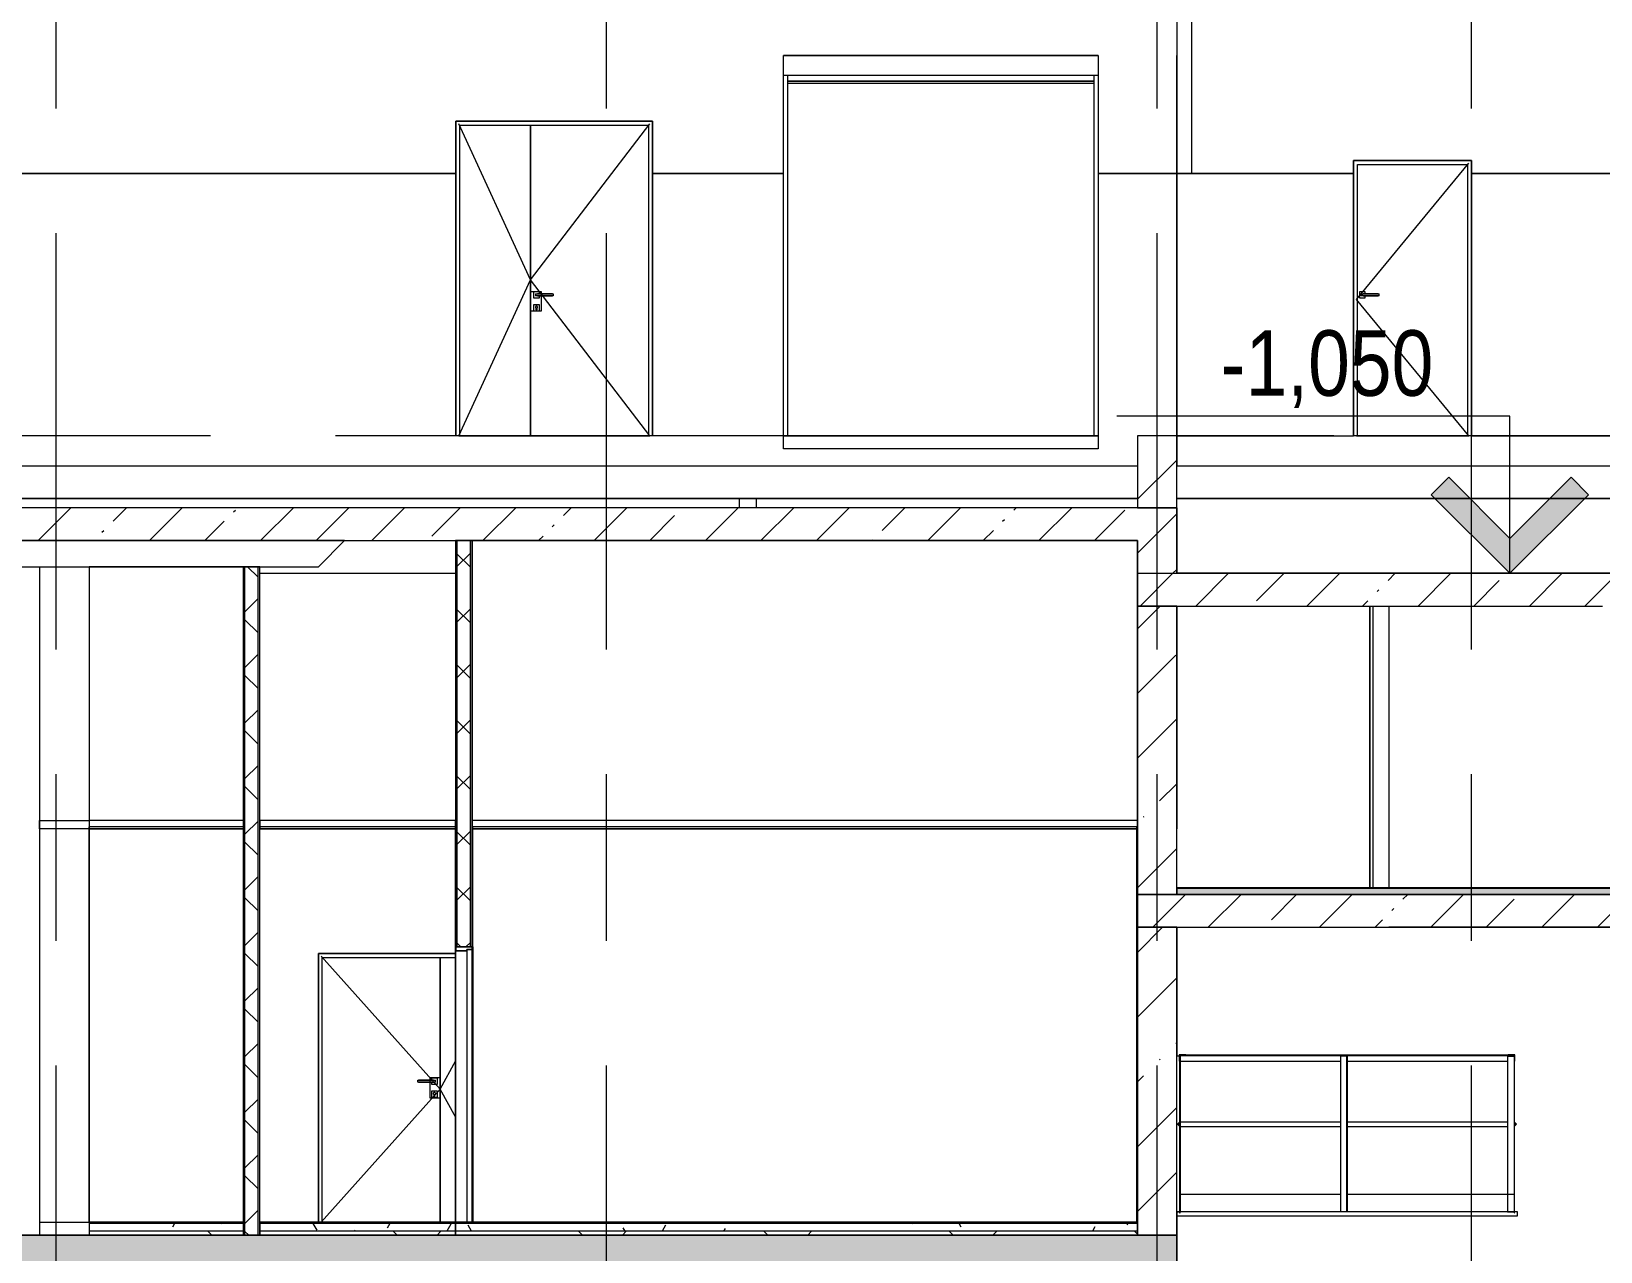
# Model space of a CAD drawing. Header units: millimetres. Extents: x -37960 to 31006, y -24503 to 30326.
# Drawn here: x -24473 to -12498, y -6225 to 3085 of the extents above; entities that cross this region are included whole.
import ezdxf

# ---------------------------------------------------------------- set-up
doc = ezdxf.new("R2010")
doc.units = ezdxf.units.MM
doc.linetypes.add('Осевые', pattern=[6350, 1270, -952.5, 3175, -952.5])
for name, color, linetype, lineweight in [('Балясины', 7, 'Continuous', 9), ('Высотные отметки', 7, 'Continuous', 9), ('Двери', 7, 'Continuous', 9), ('Каркас несущий', 7, 'Continuous', 9), ('Каркас_Импост', 7, 'Continuous', 9), ('Линии-1', 7, 'Осевые', 9), ('Обобщенные модели', 7, 'Continuous', 9), ('Обобщенные модели-1', 7, 'Continuous', 18), ('Общие ребра', 7, 'Continuous', 9), ('Ограждение', 7, 'Continuous', 9), ('Основа _2_-1', 7, 'Continuous', 9), ('Отделка 1 _4_-1', 7, 'Continuous', 9), ('Отделка 2 _5_-1', 7, 'Continuous', 9), ('Панель', 7, 'Continuous', 9), ('Перекрытия', 7, 'Continuous', 9), ('Поручни', 7, 'Continuous', 9), ('Потолки', 7, 'Continuous', 9), ('Проступи_подступенки-1', 7, 'Continuous', 18), ('Специальное оборудование', 7, 'Continuous', 9), ('Стены', 7, 'Continuous', 9), ('Структура _1_', 7, 'Continuous', 18), ('Термическая_воздушная прослойка _3_-1', 7, 'Continuous', 9), ('Штриховка разреза-3', 7, 'Continuous', 9), ('Элементы узлов', 7, 'Continuous', 9)]:
    doc.layers.add(name, color=color, linetype=linetype, lineweight=lineweight)
doc.layers.add('Оси-3', color=7, linetype='Осевые', lineweight=9, true_color=0xaaaaaa)
doc.layers.add('Штриховка разреза-2', color=7, linetype='Continuous', lineweight=9, true_color=0x787878)
doc.styles.add('Arial Narrow', font='ARIALN.TTF', dxfattribs={"height": 500})
pattern_1 = [(45, (-3145.5, 6475), (-424.264, 424.264), [600, -100, 20, -100]), (45, (-3145.5, 6899), (-424.264, 424.264), [])]
pattern_2 = [(45, (-3145.52, 6475), (-212.132, 212.132), []), (135, (-3145.52, 6475), (-212.132, -212.132), [])]
pattern_3 = [(0, (-3145.52, 6475), (812.8, 203.2), [67.056, -542.544, 67.056, -542.544, -3251.2]), (0, (-3145.52, 6475), (812.8, 203.2), [-1219.2, 67.056, -1152.144, 67.056, -542.544, -1422.4]), (0, (-3145.52, 6475), (812.8, 203.2), [-3048, 67.056, -339.344, 67.056, -948.944]), (120, (-2840.72, 6576.6), (-582.3764, 602.3054), [67.056, -542.544, 67.056, -3793.744]), (120, (-2840.72, 6576.6), (-582.3764, 602.3054), [-676.656, -542.544, 67.056, -1152.144, -2032]), (120, (-2840.72, 6576.6), (-582.3764, 602.3054), [-2438.4, 67.056, -542.544, 67.056, -1355.344]), (120, (-2840.72, 6576.6), (-582.3764, 602.3054), [-3115.056, -339.344, 67.056, -948.944]), (240, (-2739.12, 6983), (-230.4236, -805.5054), [67.056, -542.544, 67.056, -542.544, -3251.2]), (240, (-2739.12, 6983), (-230.4236, -805.5054), [-1219.2, 67.056, -1152.144, 67.056, -542.544, -1422.4]), (240, (-2739.12, 6983), (-230.4236, -805.5054), [-3048, 67.056, -339.344, 67.056, -948.944])]
pattern_4 = [(45, (-3145.5, 6475), (-707.107, 707.107), []), (135, (-3145.5, 6475), (-707.107, -707.107), [])]

# ---------------------------------------------------------------- blocks, each defined once
blk = doc.blocks.new('Капители 3_4х3_70 - Капители 3_4х3_4-1014116-Разрез 3-3')
at = {"layer": 'Обобщенные модели'}
for p, q in [((-22855, -1000), (-22843, -1000)), ((-22843, -1000), (-22743, -1000)), ((-22743, -1000), (-22730, -1000))]:
    blk.add_line(p, q, dxfattribs=at)
at = {"layer": 'Обобщенные модели-1'}
for p, q in [((-22083, -800), (-26483, -800)), ((-26483, -800), (-26283, -1000)), ((-22283, -1000), (-22083, -800)), ((-26283, -1000), (-22855, -1000)), ((-22730, -1000), (-22283, -1000))]:
    blk.add_line(p, q, dxfattribs=at)
blk = doc.blocks.new('Дверь - Полуторная_001 - ДВ3_20-15-6256108-Разрез 3-3')
at = {"layer": 'Двери'}
for p, q in [((-21433, -4899), (-21433, -5051)), ((-21353, -4899), (-21433, -4899)), ((-21420, -4902), (-21420, -4917)), ((-21375, -4902), (-21420, -4902)), ((-21375, -4947), (-21375, -4902)), ((-21353, -4872), (-21353, -4867)), ((-21353, -4867), (-21353, -4872)), ((-21353, -5077), (-21353, -4872)), ((-21353, -5051), (-21353, -4899)), ((-21527, -4917), (-21527, -4932)), ((-21524, -4917), (-21520, -4917)), ((-21520, -4932), (-21524, -4932)), ((-21405, -4917), (-21520, -4917)), ((-21520, -4917), (-21395, -4917)), ((-21395, -4932), (-21520, -4932)), ((-21520, -4932), (-21405, -4932)), ((-21420, -4932), (-21420, -4947)), ((-21420, -4947), (-21375, -4947)), ((-21420, -5002), (-21420, -5047)), ((-21375, -5002), (-21420, -5002)), ((-21403, -5026), (-21403, -5036)), ((-21403, -5026), (-21403, -5036)), ((-21395, -4917), (-21390, -4917)), ((-21390, -4932), (-21395, -4932)), ((-21393, -5036), (-21393, -5026)), ((-21393, -5036), (-21393, -5026)), ((-21390, -4932), (-21390, -4917)), ((-21390, -4932), (-21390, -4917)), ((-21375, -5047), (-21375, -5002)), ((-21433, -5051), (-21353, -5051)), ((-21420, -5047), (-21375, -5047)), ((-21353, -5077), (-21353, -5082)), ((-21353, -5082), (-21353, -5077))]:
    blk.add_line(p, q, dxfattribs=at)
for centre, radius, start, end in [((-21398, -5019), 8.37, 306.6737, 233.3263), ((-21398, -5019), 8.37, 218.9937, 233.3263), ((-21398, -5019), 8.37, 306.6737, 321.0063), ((-21398, -5036), 5, 180, 0), ((-21398, -5036), 5, 240, 300)]:
    blk.add_arc(centre, radius, start, end, dxfattribs=at)
at = {"layer": 'Каркас_Импост'}
for p, q in [((-22283, -3950), (-22283, -6000)), ((-21235, -3950), (-22283, -3950)), ((-22253, -6000), (-22253, -3980)), ((-22253, -3980), (-21235, -3980)), ((-22253, -6000), (-22283, -6000)), ((-20783, -6000), (-20813, -6000))]:
    blk.add_line(p, q, dxfattribs=at)
at = {"layer": 'Панель'}
for p, q in [((-21353, -6000), (-21353, -3980)), ((-21353, -3980), (-21353, -6000)), ((-22262, -6000), (-21353, -6000)), ((-21353, -6000), (-21235, -6000)), ((-21110, -6000), (-20804, -6000))]:
    blk.add_line(p, q, dxfattribs=at)
at = {"layer": 'Элементы узлов'}
for p, q in [((-21353, -4985), (-22262, -3971)), ((-21353, -4985), (-21235, -4768)), ((-22262, -6000), (-21353, -4985)), ((-21235, -5203), (-21353, -4985))]:
    blk.add_line(p, q, dxfattribs=at)
blk = doc.blocks.new('Дверь - Однопольная - ДВ2__21х9-6240682-Разрез 3-3')
at = {"layer": 'Двери'}
for p, q in [((-11194, 1098), (-11239, 1098)), ((-11239, 1098), (-11239, 1053)), ((-11224, 1083), (-11224, 1068)), ((-11224, 1083), (-11215, 1083)), ((-11224, 1068), (-11224, 1083)), ((-11215, 1083), (-11088, 1083)), ((-11215, 1068), (-11215, 1083)), ((-11095, 1083), (-11209, 1083)), ((-11194, 1083), (-11194, 1098)), ((-11088, 1068), (-11088, 1083)), ((-11088, 1083), (-11088, 1083)), ((-11088, 1068), (-11088, 1083)), ((-11239, 1053), (-11194, 1053)), ((-11215, 1068), (-11224, 1068)), ((-11088, 1068), (-11215, 1068)), ((-11209, 1068), (-11095, 1068)), ((-11194, 1053), (-11194, 1068)), ((-11088, 1068), (-11088, 1068))]:
    blk.add_line(p, q, dxfattribs=at)
at = {"layer": 'Каркас_Импост'}
for p, q in [((-11283, 2100), (-11283, 0)), ((-10383, 2100), (-11283, 2100)), ((-11253, 0), (-11253, 2070)), ((-11253, 2070), (-10413, 2070)), ((-10413, 2070), (-10413, 0)), ((-10383, 0), (-10383, 2100)), ((-11253, 0), (-11283, 0)), ((-10383, 0), (-10413, 0))]:
    blk.add_line(p, q, dxfattribs=at)
at = {"layer": 'Панель'}
blk.add_line((-11262, 0), (-10404, 0), dxfattribs=at)
at = {"layer": 'Элементы узлов'}
for p, q in [((-11262, 1040), (-10404, 2079)), ((-10404, 0), (-11262, 1040))]:
    blk.add_line(p, q, dxfattribs=at)
blk = doc.blocks.new('Дверь - Полуторная_001 - ДВ3__24-15-6256094-Разрез 3-3')
at = {"layer": 'Двери'}
for p, q in [((-20663, 1128), (-20663, 1133)), ((-20663, 1133), (-20663, 1128)), ((-20663, 1128), (-20663, 923)), ((-20663, 949), (-20663, 1101)), ((-20663, 1101), (-20583, 1101)), ((-20595, 1098), (-20640, 1098)), ((-20640, 1098), (-20640, 1053)), ((-20625, 1083), (-20625, 1068)), ((-20625, 1083), (-20621, 1083)), ((-20625, 1083), (-20625, 1068)), ((-20621, 1083), (-20495, 1083)), ((-20495, 1083), (-20610, 1083)), ((-20595, 1083), (-20595, 1098)), ((-20583, 1101), (-20583, 949)), ((-20495, 1083), (-20492, 1083)), ((-20489, 1068), (-20489, 1083)), ((-20640, 1053), (-20595, 1053)), ((-20595, 998), (-20640, 998)), ((-20640, 998), (-20640, 953)), ((-20621, 1068), (-20625, 1068)), ((-20623, 974), (-20623, 964)), ((-20623, 974), (-20623, 964)), ((-20495, 1068), (-20621, 1068)), ((-20613, 964), (-20613, 974)), ((-20613, 964), (-20613, 974)), ((-20610, 1068), (-20495, 1068)), ((-20595, 1053), (-20595, 1068)), ((-20595, 953), (-20595, 998)), ((-20492, 1068), (-20495, 1068)), ((-20583, 949), (-20663, 949)), ((-20663, 923), (-20663, 918)), ((-20663, 918), (-20663, 923)), ((-20640, 953), (-20595, 953))]:
    blk.add_line(p, q, dxfattribs=at)
for centre, radius, start, end in [((-20618, 981), 8.37, 306.6737, 233.3263), ((-20618, 981), 8.37, 218.9937, 233.3263), ((-20618, 964), 5, 180, 0), ((-20618, 964), 5, 240, 300), ((-20618, 981), 8.37, 306.6737, 321.0063)]:
    blk.add_arc(centre, radius, start, end, dxfattribs=at)
at = {"layer": 'Каркас_Импост'}
for p, q in [((-21233, 2400), (-21233, 0)), ((-19733, 2400), (-21233, 2400)), ((-19733, 0), (-19733, 2400)), ((-21203, 0), (-21203, 2370)), ((-21203, 2370), (-19763, 2370)), ((-19763, 2370), (-19763, 0)), ((-21203, 0), (-21233, 0)), ((-19733, 0), (-19763, 0))]:
    blk.add_line(p, q, dxfattribs=at)
at = {"layer": 'Панель'}
for p, q in [((-20663, 2370), (-20663, 0)), ((-20663, 0), (-20663, 2370)), ((-21212, 0), (-20663, 0)), ((-20663, 0), (-19754, 0))]:
    blk.add_line(p, q, dxfattribs=at)
at = {"layer": 'Элементы узлов'}
for p, q in [((-20663, 1190), (-21212, 2379)), ((-20663, 1190), (-19754, 2379)), ((-21212, 0), (-20663, 1190)), ((-19754, 0), (-20663, 1190))]:
    blk.add_line(p, q, dxfattribs=at)
blk = doc.blocks.new('Ограждение - 50х5-6021150-Разрез 3-3')
at = {"layer": 'Балясины'}
for p, q in [((5818, -8884), (5768, -8884)), ((5768, -8884), (5768, -10074)), ((5818, -8884), (5818, -10074)), ((5768, -10074), (5818, -10074))]:
    blk.add_line(p, q, dxfattribs=at)
blk = doc.blocks.new('Ограждение - 50х5-V80-Разрез 3-3')
at = {"layer": 'Балясины'}
for p, q in [((-15733, -4732), (-15718, -4732)), ((-15718, -4732), (-15713, -4732)), ((-15712, -4774), (-15712, -5239)), ((-15707, -4732), (-15707, -5923)), ((-15712, -5243), (-15712, -5263)), ((-15712, -5267), (-15712, -5923)), ((-15718, -5923), (-15733, -5923))]:
    blk.add_line(p, q, dxfattribs=at)
blk = doc.blocks.new('Ограждение - 50х5-V79-Разрез 3-3')
at = {"layer": 'Балясины'}
for p, q in [((-14483, -8837), (-14483, -10027)), ((-14483, -8837), (-14481, -8837)), ((-14483, -8837), (-14483, -10027)), ((-14481, -8837), (-14443, -8837)), ((-14443, -8837), (-14438, -8837)), ((-14438, -8837), (-14438, -10027)), ((-14438, -8837), (-14436, -8837)), ((-14436, -8837), (-14433, -8837)), ((-14433, -8837), (-14433, -10027)), ((-14443, -10027), (-14481, -10027)), ((-14433, -10027), (-14436, -10027))]:
    blk.add_line(p, q, dxfattribs=at)
blk = doc.blocks.new('Ограждение - Ограждение-4848134-Разрез 3-3')
at = {"layer": 'Поручни'}
for p, q in [((-15663, -4723), (-15713, -4723)), ((-15713, -4723), (-15713, -4732)), ((-15663, -4723), (-15713, -4723)), ((-15713, -4723), (-15713, -4773)), ((-15713, -4773), (-15710, -4773)), ((-15708, -4771), (-15708, -4733)), ((-15707, -4773), (-14481, -4773)), ((-15702, -4728), (-15665, -4728)), ((-15702, -4728), (-15665, -4728)), ((-15665, -4728), (-13201, -4728)), ((-15663, -4723), (-13203, -4723)), ((-15663, -4726), (-15663, -4723)), ((-15663, -4726), (-15663, -4723)), ((-14433, -4773), (-13208, -4773)), ((-13153, -4723), (-13203, -4723)), ((-13203, -4723), (-13203, -4726)), ((-13153, -4723), (-13203, -4723)), ((-13203, -4723), (-13203, -4726)), ((-13201, -4728), (-13163, -4728)), ((-13201, -4728), (-13163, -4728)), ((-13158, -4733), (-13158, -4771)), ((-13158, -4733), (-13158, -4771)), ((-13156, -4773), (-13153, -4773)), ((-13156, -4773), (-13153, -4773)), ((-13153, -4773), (-13153, -4723)), ((-13153, -4773), (-13153, -4723)), ((-15709, -5235), (-15727, -5253)), ((-15727, -5253), (-15709, -5271)), ((-15720, -5250), (-15708, -5238)), ((-15708, -5268), (-15720, -5255)), ((-15711, -5237), (-15714, -5240)), ((-15714, -5244), (-15711, -5241)), ((-15711, -5265), (-15714, -5262)), ((-15714, -5266), (-15711, -5269)), ((-15708, -5237), (-15709, -5235)), ((-15707, -5235), (-14481, -5235)), ((-14439, -5235), (-14436, -5235)), ((-14433, -5235), (-13208, -5235)), ((-13157, -5235), (-13158, -5237)), ((-13158, -5238), (-13146, -5250)), ((-13158, -5238), (-13146, -5250)), ((-13146, -5255), (-13158, -5268)), ((-13146, -5255), (-13158, -5268)), ((-13139, -5253), (-13157, -5235)), ((-13139, -5253), (-13157, -5235)), ((-13157, -5271), (-13139, -5253)), ((-13157, -5271), (-13139, -5253)), ((-13139, -5253), (-13145, -5253)), ((-15709, -5271), (-15708, -5269)), ((-15707, -5271), (-14481, -5271)), ((-14439, -5271), (-14436, -5271)), ((-14433, -5271), (-13208, -5271)), ((-13158, -5269), (-13157, -5271)), ((-15707, -5788), (-15711, -5788)), ((-15711, -5788), (-15711, -5928)), ((-15707, -5788), (-14481, -5788)), ((-15707, -5923), (-15707, -5788)), ((-15707, -5928), (-15707, -5788)), ((-14433, -5788), (-13158, -5788)), ((-13154, -5788), (-13158, -5788)), ((-13158, -5788), (-13158, -5923)), ((-13154, -5788), (-13158, -5788)), ((-13158, -5788), (-13158, -5928)), ((-13154, -5923), (-13154, -5788)), ((-13154, -5928), (-13154, -5788)), ((-15711, -5928), (-15707, -5928)), ((-13158, -5928), (-13154, -5928))]:
    blk.add_line(p, q, dxfattribs=at)
at = {"layer": 'Поручни', "flags": 128}
for points in [[(-15664, -4727), (-15663, -4727), (-15663, -4726), (-15663, -4726)], [(-13203, -4726), (-13203, -4726), (-13203, -4727), (-13202, -4727)], [(-13157, -4772), (-13157, -4772), (-13156, -4773), (-13156, -4773)], [(-15707, -5238), (-15707, -5238), (-15707, -5237), (-15707, -5237), (-15707, -5237)], [(-15707, -5269), (-15707, -5269), (-15707, -5268), (-15707, -5268), (-15707, -5268)], [(-13158, -5237), (-13158, -5237), (-13158, -5237), (-13158, -5237), (-13158, -5238), (-13158, -5238), (-13158, -5238)], [(-13158, -5268), (-13158, -5268), (-13158, -5268), (-13158, -5268), (-13158, -5269), (-13158, -5269), (-13158, -5269)], [(-13145, -5251), (-13145, -5252), (-13145, -5253), (-13145, -5254), (-13145, -5255)]]:
    blk.add_lwpolyline(points, dxfattribs=at)
at = {"layer": 'Поручни'}
for centre, radius, start, end in [((-15710, -4771), 1.8, 270, 0), ((-15702, -4733), 5.5, 90, 180), ((-15665, -4726), 1.8, 270, 0), ((-13201, -4726), 1.8, 180, 270), ((-13163, -4733), 5.5, 0, 90), ((-13156, -4771), 1.8, 180, 270), ((-15717, -5253), 3.5, 135, 225), ((-15709, -5237), 1.2, 315, 45), ((-15709, -5268), 1.2, 315, 45), ((-13157, -5237), 1.2, 135, 225), ((-13157, -5268), 1.2, 135, 225), ((-13148, -5253), 3.5, 315, 45)]:
    blk.add_arc(centre, radius, start, end, dxfattribs=at)
for name, p in [('Ограждение - 50х5-V80-Разрез 3-3', (0, 0)), ('Ограждение - 50х5-V79-Разрез 3-3', (0, 4105))]:
    blk.add_blockref(name, p)
at = {"extrusion": (0, 0, -1), "zscale": -1}
blk.add_blockref('Ограждение - 50х5-6021150-Разрез 3-3', (7390, 4151), dxfattribs=at)
blk = doc.blocks.new('Дверь - Однопольная - ДВ10_21х10-6240601-Разрез 3-3')
at = {"layer": 'Каркас_Импост'}
for p, q in [((-21235, -3900), (-21235, -3930)), ((-21110, -3900), (-21235, -3900)), ((-21235, -3930), (-21150, -3930)), ((-21235, -6000), (-21235, -3930)), ((-21150, -3930), (-21235, -3930)), ((-21150, -3930), (-21150, -3920)), ((-21150, -3920), (-21110, -3920)), ((-21110, -3920), (-21150, -3920)), ((-21150, -3920), (-21150, -6000)), ((-21150, -3930), (-21150, -6000)), ((-21110, -3920), (-21110, -3900)), ((-21110, -3920), (-21110, -6000)), ((-21150, -6000), (-21235, -6000)), ((-21110, -6000), (-21150, -6000))]:
    blk.add_line(p, q, dxfattribs=at)
at = {"layer": 'Панель'}
for p, q in [((-21150, -3921), (-21150, -6000)), ((-21110, -3921), (-21150, -3921)), ((-21110, -6000), (-21110, -3921)), ((-21150, -6000), (-21110, -6000))]:
    blk.add_line(p, q, dxfattribs=at)
blk = doc.blocks.new('АР_ОБ_Штора противодымная - Штора противопожарная ПШ4-8207798-Разрез 3-3')
at = {"layer": 'Специальное оборудование'}
for p, q in [((-18733, 2750), (-18733, 2900)), ((-16333, 2900), (-18733, 2900)), ((-18733, 2752), (-18733, 2898)), ((-16333, 2900), (-16333, 2750)), ((-16333, 2898), (-16333, 2752)), ((-18733, 2750), (-18701, 2750)), ((-18733, 0), (-18733, 2750)), ((-18733, 2750), (-16333, 2750)), ((-18733, 2750), (-18729, 2750)), ((-18701, 0), (-18701, 2750)), ((-18701, 2705), (-16365, 2705)), ((-16365, 2705), (-18701, 2705)), ((-18701, 0), (-18701, 2690)), ((-18701, 2690), (-16365, 2690)), ((-16365, 2750), (-16333, 2750)), ((-16365, 2750), (-16365, 0)), ((-16365, 2690), (-16365, 0)), ((-16337, 2750), (-16333, 2750)), ((-16333, 2750), (-16333, 0)), ((-18701, 0), (-18733, 0)), ((-16333, 0), (-18733, 0)), ((-18733, 0), (-16333, 0)), ((-18703, 0), (-18731, 0)), ((-16333, 0), (-16365, 0)), ((-16335, 0), (-16363, 0))]:
    blk.add_line(p, q, dxfattribs=at)
blk = doc.blocks.new('Высотные отметки - Высотная отметка - Стрелка-4455449-Разрез 3-3')
at = {"layer": 'Высотные отметки'}
blk.add_hatch(color=256, dxfattribs=at).paths.add_polyline_path([(-17708, 9933), (-17241, 9466), (-16774, 9933), (-16641, 9800), (-17241, 9200), (-17841, 9800)], flags=0)
for p, q in [((-17241, 10400), (-20241, 10400)), ((-17241, 9200), (-17241, 10400)), ((-17708, 9933), (-17841, 9800)), ((-17241, 9466), (-17708, 9933)), ((-16774, 9933), (-17241, 9466)), ((-16641, 9800), (-16774, 9933)), ((-17841, 9800), (-17241, 9200)), ((-17241, 9200), (-16641, 9800)), ((-16146, 9200), (-17538, 9200))]:
    blk.add_line(p, q, dxfattribs=at)

msp = doc.modelspace()

# ---------------------------------------------------------------- hatches: boundary and pattern name
at = {"layer": 'Штриховка разреза-2'}
msp.add_hatch(color=256, dxfattribs=at).paths.add_polyline_path([(-16034.9, -6000), (-16032.9, -6000), (-16034.9, -5689.6)], flags=0)
at = {"layer": 'Штриховка разреза-3'}
h = msp.add_hatch(dxfattribs=at)
h.set_pattern_fill('FP_1', color=256, style=0, pattern_type=2)
h.set_pattern_definition([(45, (-3145.5, 6475), (-493.914, 493.914), []), (45, (-2651.6, 6475), (-493.914, 493.914), [873.125, -174.625, 6.706, -167.92])])
h.paths.add_polyline_path([(-16018.6, -6100), (-15732.9, -6100), (-15732.9, -3750), (-16032.9, -3750), (-16032.9, -6100)], flags=0)
h.paths.add_polyline_path([(-15732.9, -3500), (-15732.9, -1300), (-16032.9, -1300), (-16032.9, -3500)], flags=0)
h.paths.add_polyline_path([(-16032.9, -550), (-15732.9, -550), (-15732.9, 0), (-16032.9, 0), (-16032.9, -197.9)], flags=0)
h = msp.add_hatch(dxfattribs=at)
h.set_pattern_fill('FP_2', color=256, style=0, pattern_type=2)
h.set_pattern_definition(pattern_1)
h.paths.add_polyline_path([(-19623.2, -800), (-15732.9, -800), (-15732.9, -550), (-30282.9, -550), (-30282.9, -800), (-21683, -800)], flags=0)
h = msp.add_hatch(dxfattribs=at)
h.set_pattern_fill('FP_6', color=256, style=0, pattern_type=2)
h.set_pattern_definition(pattern_2)
h.paths.add_polyline_path([(-21122.9, -3900), (-21122.9, -800), (-21222.9, -800), (-21222.9, -3900)], flags=0)
h = msp.add_hatch(dxfattribs=at)
h.set_pattern_fill('FP_2', color=256, style=0, pattern_type=2)
h.set_pattern_definition(pattern_1)
h.paths.add_polyline_path([(-16032.9, -1050), (-15732.9, -1050), (-15732.9, -800), (-16032.9, -800)], flags=0)
h = msp.add_hatch(dxfattribs=at)
h.set_pattern_fill('FP_6', color=256, style=0, pattern_type=2)
h.set_pattern_definition(pattern_2)
h.paths.add_polyline_path([(-22842.9, -6100), (-22742.9, -6100), (-22742.9, -1000), (-22842.9, -1000), (-22842.9, -5689.6)], flags=0)
h = msp.add_hatch(dxfattribs=at)
h.set_pattern_fill('FP_2', color=256, style=0, pattern_type=2)
h.set_pattern_definition(pattern_1)
h.paths.add_polyline_path([(-15732.9, -1300), (-12482.9, -1300), (-12482.9, -1250), (-12232.9, -1250), (-12232.9, -1050), (-16032.9, -1050), (-16032.9, -1300)], flags=0)
h = msp.add_hatch(dxfattribs=at)
h.set_pattern_fill('FP_3', color=256, style=0, pattern_type=2)
h.set_pattern_definition(pattern_3)
h.paths.add_polyline_path([(7153.9, -3500), (8367.1, -3500), (8367.1, -3455), (3867.1, -3455), (3867.1, -3500), (5094.1, -3500)], flags=0)
h.paths.add_polyline_path([(-15503.7, -3500), (-11232.9, -3500), (-11232.9, -3455), (-15732.9, -3455), (-15732.9, -3500)], flags=0)
h = msp.add_hatch(dxfattribs=at)
h.set_pattern_fill('FP_2', color=256, style=0, pattern_type=2)
h.set_pattern_definition(pattern_1)
h.paths.add_polyline_path([(-11384.1, -3750), (-11232.9, -3750), (-11232.9, -3500), (-16032.9, -3500), (-16032.9, -3750), (-11632.9, -3750)], flags=0)
h.paths.add_polyline_path([(8367.1, -3750), (8667.1, -3750), (8667.1, -3500), (3867.1, -3500), (3867.1, -3750), (7153.9, -3750)], flags=0)
h = msp.add_hatch(dxfattribs=at)
h.set_pattern_fill('FP_2', color=256, style=0, pattern_type=2)
h.set_pattern_definition(pattern_1)
h.paths.add_polyline_path([(-31682.9, -6350), (-15732.9, -6350), (-15732.9, -6100), (-31682.9, -6100), (-31682.9, -6147.3)], flags=0)
h.paths.add_polyline_path([(8367.1, -6350), (25717.1, -6350), (25717.1, -6100), (8367.1, -6100), (8367.1, -6147.3)], flags=0)
h = msp.add_hatch(dxfattribs=at)
h.set_pattern_fill('FP_3', color=256, style=0, pattern_type=2)
h.set_pattern_definition(pattern_3)
h.paths.add_polyline_path([(-24032.9, -6070), (-22855.4, -6070), (-22855.4, -6010), (-24032.9, -6010)], flags=0)
h = msp.add_hatch(dxfattribs=at)
h.set_pattern_fill('FP_4', color=256, style=0, pattern_type=2)
h.set_pattern_definition(pattern_4)
h.paths.add_polyline_path([(-23227.8, -6100), (-22855.4, -6100), (-22855.4, -6070), (-24032.9, -6070), (-24032.9, -6100), (-23742.8, -6100)], flags=0)
h = msp.add_hatch(dxfattribs=at)
h.set_pattern_fill('FP_3', color=256, style=0, pattern_type=2)
h.set_pattern_definition(pattern_3)
h.paths.add_polyline_path([(-21683, -6070), (-21235.4, -6070), (-21235.4, -6010), (-22730.4, -6010), (-22730.4, -6070), (-22197.9, -6070)], flags=0)
h = msp.add_hatch(dxfattribs=at)
h.set_pattern_fill('FP_4', color=256, style=0, pattern_type=2)
h.set_pattern_definition(pattern_4)
h.paths.add_polyline_path([(-21235.4, -6100), (-21235.4, -6070), (-22730.4, -6070), (-22730.4, -6100), (-21683, -6100)], flags=0)
h = msp.add_hatch(dxfattribs=at)
h.set_pattern_fill('FP_3', color=256, style=0, pattern_type=2)
h.set_pattern_definition(pattern_3)
h.paths.add_polyline_path([(-16533.5, -6070), (-16032.9, -6070), (-16032.9, -6010), (-21235.4, -6010), (-21235.4, -6070), (-17563.4, -6070)], flags=0)
h = msp.add_hatch(dxfattribs=at)
h.set_pattern_fill('FP_4', color=256, style=0, pattern_type=2)
h.set_pattern_definition(pattern_4)
h.paths.add_polyline_path([(-16032.9, -6100), (-16032.9, -6070), (-21235.4, -6070), (-21235.4, -6100), (-16533.5, -6100)], flags=0)

# ---------------------------------------------------------------- linework, layer by layer
at = {"layer": 'Высотные отметки'}
for p, q in [((-12945.6, -1050), (-13190, -1050)), ((-12518, -1050), (-12945.6, -1050))]:
    msp.add_line(p, q, dxfattribs=at)
at = {"layer": 'Каркас несущий'}
for p, q in [((-30282.9, -480), (-16032.9, -480)), ((-15732.9, -480), (-12232.9, -480)), ((-22730.4, -1050), (-21235.4, -1050)), ((-16032.9, -1050), (-15732.9, -1050)), ((-15732.9, -1050), (-12232.9, -1050))]:
    msp.add_line(p, q, dxfattribs=at)
at = {"layer": 'Линии-1'}
msp.add_line((23567.1, 0), (-31383.4, 0), dxfattribs=at)
at = {"layer": 'Общие ребра'}
for p, q in [((-16032.9, -550), (-15732.9, -550)), ((-15732.9, -550), (-16032.9, -550)), ((-15732.9, -550), (-15732.9, -481)), ((-15732.9, -550), (-15732.9, -800)), ((-21222.9, -3900), (-21222.9, -800)), ((-21122.9, -3900), (-21122.9, -800)), ((-16032.9, -1050), (-16032.9, -800)), ((-15732.9, -800), (-15732.9, -1050)), ((-22842.9, -1000), (-22855.4, -1000)), ((-22742.9, -1000), (-22842.9, -1000)), ((-22842.9, -6100), (-22842.9, -1000)), ((-22730.4, -1000), (-22742.9, -1000)), ((-22742.9, -6100), (-22742.9, -1000)), ((-16032.9, -1300), (-16032.9, -1050)), ((-15732.9, -1300), (-16032.9, -1300)), ((-16032.9, -1300), (-15732.9, -1300)), ((-15732.9, -3500), (-15732.9, -1300)), ((-24030.9, -2985), (-24032.9, -2985)), ((-24032.9, -2985), (-24030.9, -2985)), ((-22855.4, -2985), (-22857.4, -2985)), ((-22728.4, -2985), (-22730.4, -2985)), ((-21235.4, -2985), (-21237.4, -2985)), ((-21235.4, -2985), (-21237.4, -2985)), ((-21108.4, -2985), (-21110.4, -2985)), ((-21108.4, -2985), (-21110.4, -2985)), ((-21103.4, -2985), (-21108.4, -2985)), ((-21108.4, -3000), (-21108.4, -2985)), ((-21103.4, -2985), (-21108.4, -2985)), ((-16034.9, -2985), (-16039.9, -2985)), ((-16039.9, -2985), (-16034.9, -2985)), ((-16032.9, -2985), (-16034.9, -2985)), ((-16034.9, -2985), (-16032.9, -2985)), ((-16034.9, -2985), (-16034.9, -3000)), ((-16032.9, -3000), (-16032.9, -2985)), ((-21108.4, -3000), (-21108.4, -3900)), ((-16034.9, -6000), (-16034.9, -3000)), ((-11232.9, -3455), (-15732.9, -3455)), ((-16032.9, -3500), (-15732.9, -3500)), ((-16032.9, -3750), (-16032.9, -3500)), ((-15732.9, -3500), (-16032.9, -3500)), ((-15732.9, -3750), (-16032.9, -3750)), ((-16032.9, -3750), (-15732.9, -3750)), ((-16032.9, -6100), (-15732.9, -6100)), ((-15732.9, -6100), (-16032.9, -6100))]:
    msp.add_line(p, q, dxfattribs=at)
at = {"layer": 'Оси-3'}
for p, q in [((-24282.9, -22903.4), (-24282.9, 29000)), ((-20082.9, -22903.4), (-20082.9, 29000)), ((-15882.9, -22903.4), (-15882.9, 29000)), ((-13482.9, -22903.4), (-13482.9, 29000))]:
    msp.add_line(p, q, dxfattribs=at)
at = {"layer": 'Основа _2_-1'}
for p, q in [((-15732.9, -3455), (-15732.9, -3500)), ((-15732.9, -3500), (-11232.9, -3500))]:
    msp.add_line(p, q, dxfattribs=at)
at = {"layer": 'Отделка 1 _4_-1'}
for p, q in [((-21222.9, -800), (-21235.4, -800)), ((-21235.4, -800), (-21235.4, -2985)), ((-21110.4, -800), (-21122.9, -800)), ((-21110.4, -2985), (-21110.4, -800)), ((-22855.4, -1000), (-22855.4, -3000)), ((-22730.4, -3000), (-22730.4, -1000)), ((-11232.9, -3450), (-15732.9, -3450)), ((-15732.9, -3450), (-15732.9, -3455)), ((-21235.4, -3900), (-21222.9, -3900)), ((-21122.9, -3900), (-21110.4, -3900)), ((-22855.4, -6000), (-24032.9, -6000)), ((-24032.9, -6000), (-24032.9, -6010)), ((-22855.4, -6000), (-22855.4, -6100)), ((-22855.4, -6010), (-22855.4, -6000)), ((-22855.4, -6100), (-22842.9, -6100)), ((-22742.9, -6100), (-22730.4, -6100)), ((-22730.4, -6100), (-22730.4, -6000)), ((-21235.4, -6000), (-22730.4, -6000)), ((-22730.4, -6000), (-22730.4, -6010)), ((-21235.4, -6010), (-21235.4, -6000)), ((-16032.9, -6000), (-21235.4, -6000)), ((-21235.4, -6000), (-21235.4, -6010)), ((-16032.9, -6010), (-16032.9, -6000))]:
    msp.add_line(p, q, dxfattribs=at)
at = {"layer": 'Отделка 2 _5_-1'}
for p, q in [((-21110.4, -2985), (-21110.4, -3000)), ((-16032.9, -3000), (-16032.9, -2985)), ((-24030.9, -3000), (-22857.4, -3000)), ((-22728.4, -3000), (-21237.4, -3000)), ((-21103.4, -3000), (-16039.9, -3000))]:
    msp.add_line(p, q, dxfattribs=at)
at = {"layer": 'Перекрытия'}
for p, q in [((-15732.9, -230), (-15732.9, -100)), ((-15732.9, -100), (-15732.9, -230)), ((-30282.9, -230), (-16032.9, -230)), ((-16132.9, -230), (-16032.9, -230)), ((-15732.9, -230), (8367.1, -230)), ((-15732.9, -230), (-12232.9, -230)), ((-16032.9, -480), (-30282.9, -480)), ((-16032.9, -480), (-16132.9, -480)), ((-12232.9, -480), (-15732.9, -480)), ((-31132.9, -6100), (-24382.9, -6100)), ((-22730.4, -6100), (-30185.4, -6100)), ((-24410.4, -6000), (-22855.4, -6000)), ((-24410.4, -6000), (-22855.4, -6000)), ((-24410.4, -6000), (-24410.4, -6100)), ((-22855.4, -6100), (-24410.4, -6100)), ((-24182.9, -6100), (-23682.9, -6100)), ((-24182.9, -6100), (-22682.9, -6100)), ((-23482.9, -6100), (-22682.9, -6100)), ((-22855.4, -6100), (-22855.4, -6000)), ((-22855.4, -6000), (-22855.4, -6100)), ((-22730.4, -6100), (-22855.4, -6100)), ((-22730.4, -6000), (-22730.4, -6100)), ((-22730.4, -6000), (-22730.4, -6100)), ((-21235.4, -6000), (-21235.4, -6100)), ((-19067.9, -6100), (-21235.4, -6100)), ((-21110.4, -6000), (-19067.9, -6000)), ((-19032.9, -6100), (-16032.9, -6100)), ((-15732.9, -6100), (-15732.9, -6350))]:
    msp.add_line(p, q, dxfattribs=at)
at = {"layer": 'Потолки'}
for p, q in [((-24410.4, -2935), (-24032.9, -2935)), ((-24410.4, -3000), (-24410.4, -2935)), ((-22855.4, -2935), (-22855.4, -3000)), ((-22730.4, -3000), (-22730.4, -2935)), ((-21235.4, -3000), (-21235.4, -2935)), ((-24032.9, -3000), (-24410.4, -3000))]:
    msp.add_line(p, q, dxfattribs=at)
at = {"layer": 'Проступи_подступенки-1'}
for p, q in [((-13132.9, -5922.7), (-15732.9, -5922.7)), ((-15732.9, -5922.7), (-15732.9, -5952.7)), ((-15732.9, -5952.7), (-13132.9, -5952.7)), ((-13132.9, -5952.7), (-13132.9, -5922.7))]:
    msp.add_line(p, q, dxfattribs=at)
at = {"layer": 'Стены'}
for p, q in [((-15732.9, 8050), (-15732.9, 2000)), ((-15618.9, 8050), (-15618.9, 2000)), ((-18732.9, 2000), (-18732.9, 2900)), ((-18732.9, 2900), (-16332.9, 2900)), ((-16332.9, 2900), (-16332.9, 2000)), ((-15732.9, 2000), (-15732.9, 2900)), ((-15618.9, 2900), (-15618.9, 2000)), ((-21232.9, 2000), (-21232.9, 2400)), ((-21232.9, 2400), (-19732.9, 2400)), ((-19732.9, 2400), (-19732.9, 2000)), ((-14382.9, 2100), (-13482.9, 2100)), ((-14382.9, 2000), (-14382.9, 2100)), ((-14382.9, 2000), (-14382.9, 2100)), ((-14382.9, 2100), (-13482.9, 2100)), ((-13482.9, 2100), (-13482.9, 2000)), ((-13482.9, 2100), (-13482.9, 2000)), ((-31383.4, 2000), (-21232.9, 2000)), ((-21232.9, 2000), (-31383.4, 2000)), ((-21232.9, 10), (-21232.9, 2000)), ((-19732.9, 2000), (-18732.9, 2000)), ((-18732.9, 2000), (-19732.9, 2000)), ((-19732.9, 2000), (-19732.9, 10)), ((-18732.9, -100), (-18732.9, 2000)), ((-16332.9, 2000), (-15732.9, 2000)), ((-15732.9, 2000), (-16332.9, 2000)), ((-16332.9, 2000), (-16332.9, -100)), ((-15732.9, 2000), (-14382.9, 2000)), ((-15732.9, 0), (-15732.9, 2000)), ((-15618.9, 2000), (-15732.9, 2000)), ((-15618.9, 2000), (-15732.9, 2000)), ((-15730.9, 2000), (-15730.9, 0)), ((-14382.9, 2000), (-15730.9, 2000)), ((-15730.9, 2000), (-15730.9, 0)), ((-15730.9, 2000), (-15730.9, 0)), ((-14382.9, 10), (-14382.9, 2000)), ((-14382.9, 10), (-14382.9, 2000)), ((-13482.9, 2000), (-13482.9, 10)), ((-13482.9, 2000), (-11282.9, 2000)), ((-11282.9, 2000), (-13482.9, 2000)), ((-13482.9, 2000), (-13482.9, 10)), ((-21232.9, 0), (-21232.9, 10)), ((-19732.9, 0), (-21232.9, 0)), ((-19732.9, 10), (-19732.9, 0)), ((-15732.9, 0), (-15732.9, -100)), ((-15732.9, 0), (-15732.9, -230)), ((-15730.9, 0), (-15732.9, 0)), ((-15730.9, 0), (-15732.9, 0)), ((-15732.9, -230), (-15732.9, 0)), ((-15730.9, 0), (-14382.9, 0)), ((-14382.9, 0), (-14382.9, 10)), ((-14382.9, 0), (-14382.9, 10)), ((-13482.9, 0), (-14382.9, 0)), ((-13482.9, 10), (-13482.9, 0)), ((-13482.9, 10), (-13482.9, 0)), ((-13482.9, 0), (-11282.9, 0)), ((-16332.9, -100), (-18732.9, -100)), ((-31383.4, -230), (-16032.9, -230)), ((-19067.9, -550), (-19067.9, -480)), ((-19067.9, -480), (-18942.9, -480)), ((-18942.9, -480), (-18942.9, -550)), ((-16032.9, -480), (-18732.9, -480)), ((-14232.9, -480), (-14257.9, -480)), ((-14112.9, -480), (-14232.9, -480)), ((-12232.9, -480), (-14112.9, -480)), ((-24410.4, -800), (-24535.4, -800)), ((-22855.4, -800), (-24410.4, -800)), ((-16032.9, -800), (-21110.4, -800)), ((-21110.4, -800), (-21110.4, -6000)), ((-16032.9, -6000), (-16032.9, -800)), ((-24410.4, -1000), (-24410.4, -6000)), ((-24410.4, -1000), (-24410.4, -6100)), ((-22855.4, -1000), (-24032.9, -1000)), ((-24032.9, -1000), (-24032.9, -6000)), ((-22855.4, -6000), (-22855.4, -1000)), ((-22855.4, -6000), (-22855.4, -1000)), ((-16032.9, -3000), (-16032.9, -1050)), ((-16032.9, -6100), (-16032.9, -1050)), ((-15732.9, -1300), (-15732.9, -3000)), ((-14259.9, -3450), (-14259.9, -1300)), ((-14257.9, -1300), (-14257.9, -3450)), ((-14232.9, -3450), (-14232.9, -1300)), ((-14112.9, -1300), (-14112.9, -3450)), ((-14112.9, -1300), (-14112.9, -3450)), ((-24032.9, -3000), (-24408.4, -3000)), ((-22857.4, -3000), (-24030.9, -3000)), ((-22855.4, -6000), (-22855.4, -3000)), ((-21235.2, -3000), (-22730.4, -3000)), ((-16039.9, -3000), (-21103.4, -3000)), ((-15730.9, -3500), (-14259.9, -3500)), ((-14112.9, -3500), (6747.1, -3500)), ((-14112.9, -3500), (6745.1, -3500)), ((-15731.9, -3751), (-15731.9, -4732.4)), ((-11632.9, -3751), (-15730.9, -3751)), ((-14232.9, -3750.2), (-14112.9, -3750.2)), ((-11632.9, -3750), (-14112.9, -3750)), ((-22855.4, -5990), (-22855.4, -3900)), ((-22855.4, -5990), (-22855.4, -3900)), ((-22282.9, -3950), (-21235.4, -3950)), ((-22282.9, -5990), (-22282.9, -3950)), ((-22282.9, -5990), (-22282.9, -3950)), ((-22282.9, -3950), (-21235.4, -3950)), ((-21237.4, -3900), (-21235.4, -3900)), ((-21237.4, -3900), (-21235.4, -3900)), ((-21237.4, -5990), (-21237.4, -3900)), ((-21237.4, -5990), (-21237.4, -3900)), ((-21235.4, -3900), (-21110.4, -3900)), ((-21235.4, -3900), (-21110.4, -3900)), ((-21110.4, -3900), (-21103.4, -3900)), ((-21110.4, -3900), (-21110.4, -5990)), ((-21103.4, -3900), (-21103.4, -5990)), ((-15731.9, -5952.7), (-15731.9, -7400)), ((-30203.9, -6100), (-20782.9, -6100)), ((-24410.4, -6100), (-24535.4, -6100)), ((-24410.4, -6000), (-22855.4, -6000)), ((-24410.4, -6000), (-22855.4, -6000)), ((-24408.4, -6000), (-22855.4, -6000)), ((-24032.9, -6000), (-22855.4, -6000)), ((-24030.9, -6000), (-22857.4, -6000)), ((-22855.4, -6000), (-22855.4, -5990)), ((-22855.4, -6000), (-22855.4, -5990)), ((-22730.4, -6000), (-22282.9, -6000)), ((-22282.9, -6000), (-22282.9, -5990)), ((-22282.9, -6000), (-22282.9, -5990)), ((-21235.4, -6000), (-22282.9, -6000)), ((-21237.4, -6000), (-21237.4, -5990)), ((-21237.4, -6000), (-21237.4, -5990)), ((-21110.4, -5990), (-21110.4, -6000)), ((-20782.9, -6000), (-21110.4, -6000)), ((-21110.4, -6000), (-16032.9, -6000)), ((-21110.4, -6000), (-16039.9, -6000)), ((-21110.4, -6000), (-21103.4, -6000)), ((-21103.4, -5990), (-21103.4, -6000)), ((-20782.9, -6100), (-16032.9, -6100)), ((-18942.9, -6000), (-19067.9, -6000))]:
    msp.add_line(p, q, dxfattribs=at)
at = {"layer": 'Структура _1_'}
for p, q in [((-16032.9, 0), (-16032.9, -550)), ((-15732.9, 0), (-16032.9, 0)), ((-15732.9, -481), (-15732.9, 0)), ((-16032.9, -550), (-30282.9, -550)), ((-15732.9, -800), (-15732.9, -550)), ((-30282.9, -800), (-16032.9, -800)), ((-16032.9, -800), (-16032.9, -1050)), ((-15732.9, -1050), (-15732.9, -800)), ((-16032.9, -1050), (-16032.9, -1300)), ((-12232.9, -1050), (-15730.9, -1050)), ((-16032.9, -1300), (-16032.9, -3500)), ((-15730.9, -1300), (-12482.9, -1300)), ((-22855.4, -2935), (-24032.9, -2935)), ((-24032.9, -2935), (-24032.9, -2985)), ((-24032.9, -2985), (-24032.9, -3000)), ((-22857.4, -2985), (-24030.9, -2985)), ((-24030.9, -3000), (-24030.9, -2985)), ((-22855.4, -2985), (-22855.4, -2935)), ((-22855.4, -3000), (-22855.4, -2985)), ((-21235.4, -2935), (-22730.4, -2935)), ((-22730.4, -2935), (-22730.4, -2985)), ((-22730.4, -2985), (-22730.4, -3000)), ((-21237.4, -2985), (-22728.4, -2985)), ((-21237.4, -2985), (-21237.4, -3000)), ((-21235.4, -2985), (-21235.4, -2935)), ((-21235.4, -3000), (-21235.4, -2985)), ((-21235.4, -3000), (-21235.4, -2985)), ((-21235.4, -2985), (-21235.4, -3000)), ((-16032.9, -2935), (-21110.4, -2935)), ((-21110.4, -2935), (-21110.4, -2985)), ((-21110.4, -2985), (-21110.4, -3000)), ((-21110.4, -2985), (-21110.4, -3000)), ((-21110.4, -3000), (-21110.4, -2985)), ((-16039.9, -2985), (-21103.4, -2985)), ((-21103.4, -3000), (-21103.4, -2985)), ((-16039.9, -2985), (-16039.9, -3000)), ((-16032.9, -2985), (-16032.9, -2935)), ((-24032.9, -3000), (-24032.9, -6000)), ((-24030.9, -6000), (-24030.9, -3000)), ((-22855.4, -3000), (-22855.4, -6000)), ((-22730.4, -6000), (-22730.4, -3000)), ((-21237.4, -3000), (-21237.4, -3900)), ((-21235.4, -3900), (-21235.4, -3000)), ((-21235.4, -3000), (-21235.4, -3900)), ((-21110.4, -3000), (-21110.4, -3900)), ((-21110.4, -3900), (-21110.4, -3000)), ((-21103.4, -3900), (-21103.4, -3000)), ((-16039.9, -3000), (-16039.9, -6000)), ((-16032.9, -6000), (-16032.9, -3000)), ((-16032.9, -3500), (-16032.9, -3750)), ((-11232.9, -3500), (-15732.9, -3500)), ((-16032.9, -3750), (-16032.9, -6100)), ((-15732.9, -6100), (-15732.9, -3750)), ((-15732.9, -3750), (-11632.9, -3750)), ((-21237.4, -3900), (-21235.4, -3900)), ((-21110.4, -3900), (-21108.4, -3900)), ((-21108.4, -3900), (-21103.4, -3900)), ((-16032.9, -6100), (-31682.9, -6100)), ((-24032.9, -6000), (-24030.9, -6000)), ((-24032.9, -6010), (-24032.9, -6070)), ((-22855.4, -6010), (-24032.9, -6010)), ((-22855.4, -6070), (-24032.9, -6070)), ((-22855.4, -6070), (-22855.4, -6010)), ((-22730.4, -6010), (-22730.4, -6070)), ((-21235.4, -6010), (-22730.4, -6010)), ((-21235.4, -6070), (-22730.4, -6070)), ((-21235.4, -6070), (-21235.4, -6010)), ((-21235.4, -6010), (-21235.4, -6070)), ((-16032.9, -6010), (-21235.4, -6010)), ((-16032.9, -6070), (-21235.4, -6070)), ((-16039.9, -6000), (-16034.9, -6000)), ((-16034.9, -6000), (-16032.9, -6000)), ((-16032.9, -6070), (-16032.9, -6010)), ((-15732.9, -6350), (-15732.9, -6100))]:
    msp.add_line(p, q, dxfattribs=at)
at = {"layer": 'Термическая_воздушная прослойка _3_-1'}
for p, q in [((-21122.9, -800), (-21222.9, -800)), ((-21222.9, -3900), (-21122.9, -3900)), ((-24032.9, -6070), (-24032.9, -6100)), ((-24032.9, -6100), (-22855.4, -6100)), ((-22855.4, -6100), (-22855.4, -6070)), ((-22842.9, -6100), (-22742.9, -6100)), ((-22730.4, -6070), (-22730.4, -6100)), ((-22730.4, -6100), (-21235.4, -6100)), ((-21235.4, -6100), (-21235.4, -6070)), ((-21235.4, -6070), (-21235.4, -6100)), ((-21235.4, -6100), (-16032.9, -6100)), ((-16032.9, -6100), (-16032.9, -6070))]:
    msp.add_line(p, q, dxfattribs=at)

# ---------------------------------------------------------------- block references
at = {"layer": 'Высотные отметки'}
msp.add_blockref('Высотные отметки - Высотная отметка - Стрелка-4455449-Разрез 3-3', (4051.1, -10250), dxfattribs=at)
at = {"layer": 'Двери'}
for name, p in [('Дверь - Полуторная_001 - ДВ3__24-15-6256094-Разрез 3-3', (0, 0)), ('Дверь - Однопольная - ДВ2__21х9-6240682-Разрез 3-3', (-3100, 0)), ('Дверь - Полуторная_001 - ДВ3_20-15-6256108-Разрез 3-3', (0, 0)), ('Дверь - Однопольная - ДВ10_21х10-6240601-Разрез 3-3', (0, 0))]:
    msp.add_blockref(name, p, dxfattribs=at)
at = {"layer": 'Обобщенные модели'}
msp.add_blockref('Капители 3_4х3_70 - Капители 3_4х3_4-1014116-Разрез 3-3', (0, 0), dxfattribs=at)
at = {"layer": 'Ограждение'}
msp.add_blockref('Ограждение - Ограждение-4848134-Разрез 3-3', (0, 0), dxfattribs=at)
at = {"layer": 'Специальное оборудование'}
msp.add_blockref('АР_ОБ_Штора противодымная - Штора противопожарная ПШ4-8207798-Разрез 3-3', (0, 0), dxfattribs=at)

# ---------------------------------------------------------------- texts
at = {"layer": 'Высотные отметки', "insert": (-15398.5, 804.3), "char_height": 500, "width": 1940.404, "attachment_point": 1, "line_spacing_factor": 0.974696, "style": 'Arial Narrow'}
msp.add_mtext('-1,050', dxfattribs=at)

doc.saveas('drawing.dxf')
